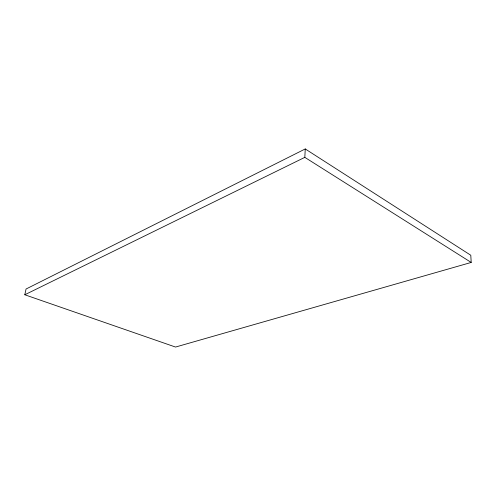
<?xml version="1.0" encoding="UTF-8"?>
<svg xmlns="http://www.w3.org/2000/svg" width="496" height="496" viewBox="0 0 496 496"><rect width="100%" height="100%" fill="white"/><g stroke="black" fill="none" stroke-linecap="round" stroke-linejoin="round"><path stroke-width="0.74" d="M471.2 262.446L304.823 157.356L305.245 148.949L26.052 289.013L24.8 294.767L175.534 347.051L471.2 262.446L470.791 255.254L305.245 148.949M24.8 294.767L304.823 157.356"/></g></svg>
